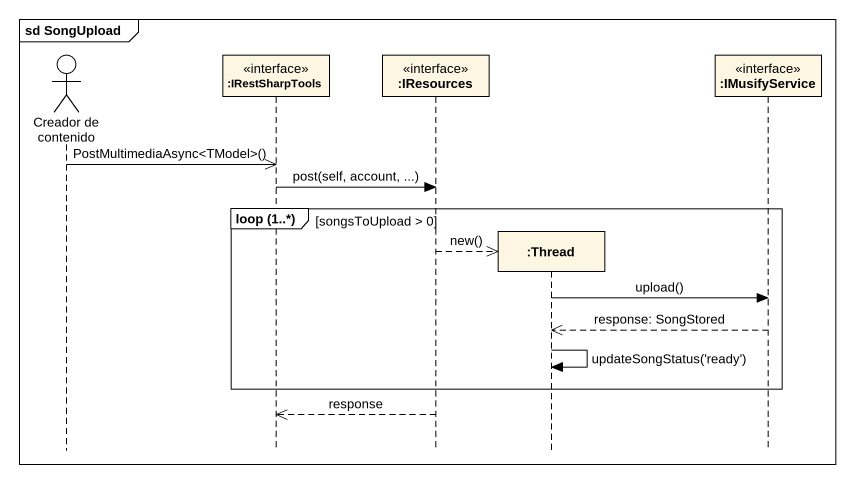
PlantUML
@startuml
mainframe sd SongUpload
hide footbox
actor "Creador de contenido" as Creador_de_contenido
participant ":IRestSharpTools" as IRestSharpTools <<interface>>
participant ":IResources" as IResources <<interface>>
participant ":Thread" as Thread
participant ":IMusifyService" as IMusifyService <<interface>>

Creador_de_contenido ->> IRestSharpTools : PostMultimediaAsync<TModel>()
IRestSharpTools -> IResources : post(self, account, ...)
group loop (1..*) [songsToUpload > 0]
  IResources -->> Thread ** : new()
  Thread -> IMusifyService : upload()
  IMusifyService -->> Thread : response: SongStored
  Thread -> Thread : updateSongStatus('ready')
end
IResources -->> IRestSharpTools : response
@enduml
